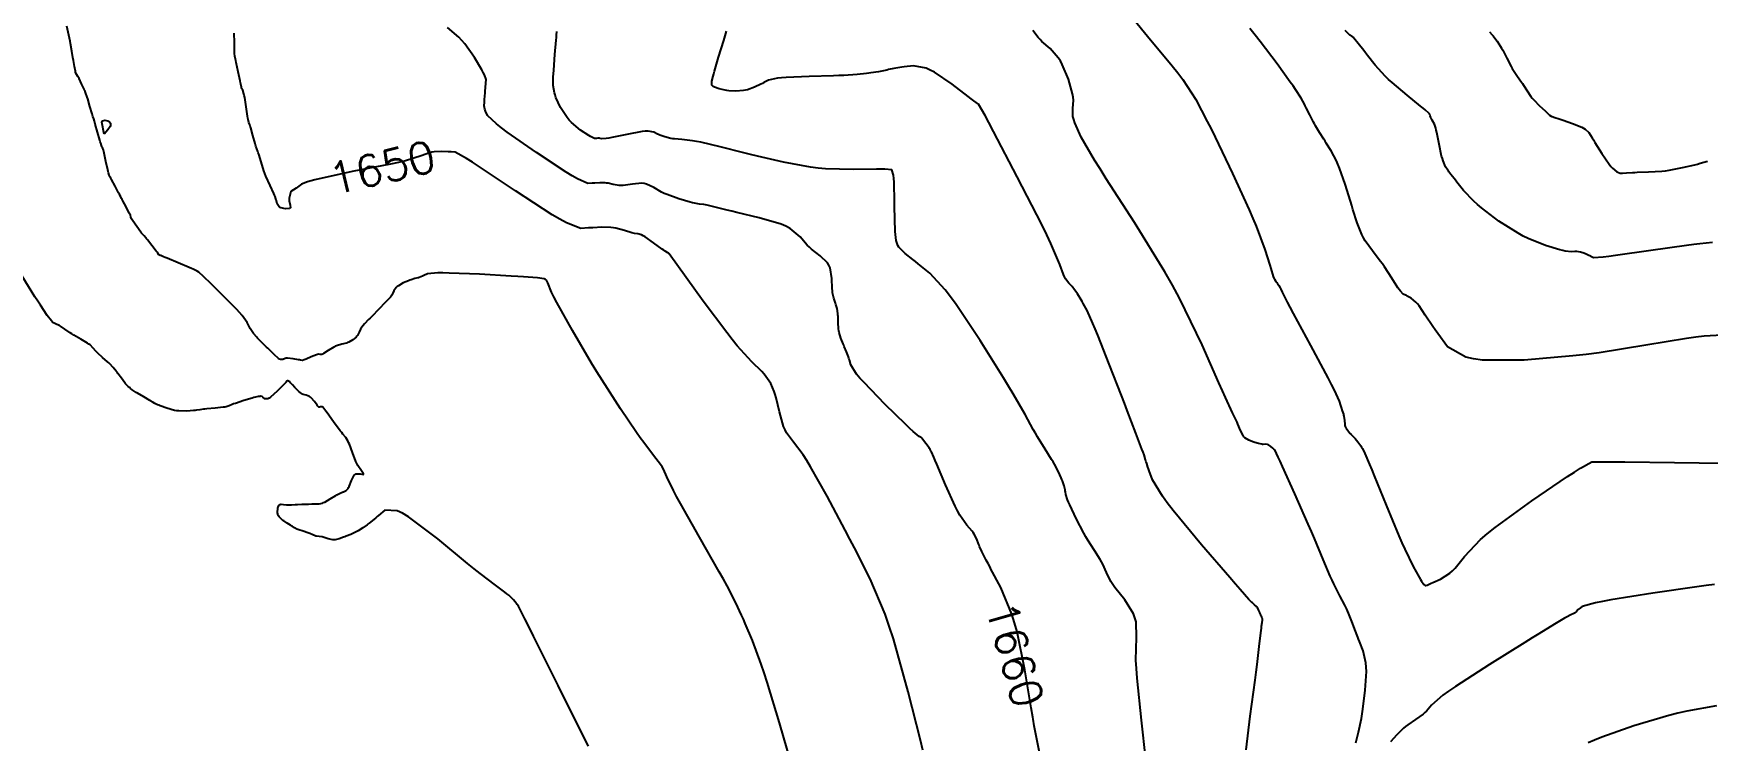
# Model space of a CAD drawing. Header units: metres. Extents: x 837477 to 838477, y 1189014 to 1191014.
# Drawn here: x 837611.7 to 837814.6, y 1189145 to 1189230.7 of the extents above; entities that cross this region are included whole.
import ezdxf

# ---------------------------------------------------------------- set-up
doc = ezdxf.new("R2010")
doc.units = ezdxf.units.M
doc.header["$LTSCALE"] = 0.3
doc.layers.add('COTAS 10', color=1, linetype='Continuous')
doc.styles.get("Standard").update_dxf_attribs({"font": 'simplex.shx'})

msp = doc.modelspace()

# ---------------------------------------------------------------- linework, layer by layer
at = {"layer": 'COTAS 10'}
for points, elevation in [([(837743.824, 1189233.853), (837746.687, 1189230.323), (837749.69, 1189226.744), (837750.362, 1189225.883), (837750.965, 1189225.078), (837752.567, 1189222.641), (837753.95, 1189220.013), (837754.415, 1189219.088), (837754.915, 1189218.077), (837757.019, 1189213.711), (837759.037, 1189209.299), (837759.485, 1189208.258), (837759.883, 1189207.296), (837760.92, 1189204.478), (837761.514, 1189202.578), (837761.633, 1189202.195), (837761.936, 1189201.232), (837762.028, 1189201.004), (837762.059, 1189200.945), (837762.092, 1189200.887), (837762.231, 1189200.689), (837762.386, 1189200.488), (837762.429, 1189200.428), (837762.473, 1189200.365), (837762.629, 1189200.122), (837762.782, 1189199.845), (837762.823, 1189199.762), (837762.864, 1189199.676), (837763.007, 1189199.341), (837763.622, 1189198.129), (837763.961, 1189197.49), (837764.372, 1189196.72), (837766.465, 1189192.843), (837768.559, 1189188.93), (837768.971, 1189188.137), (837769.31, 1189187.47), (837769.931, 1189186.112), (837770.077, 1189185.61), (837770.118, 1189185.482), (837770.159, 1189185.36), (837770.309, 1189184.962), (837770.44, 1189184.56), (837770.469, 1189184.436), (837770.496, 1189184.306), (837770.568, 1189183.789), (837770.613, 1189183.338), (837770.623, 1189183.249), (837770.632, 1189183.177), (837770.655, 1189183.046), (837770.717, 1189182.956), (837770.751, 1189182.908), (837770.792, 1189182.851), (837771, 1189182.562), (837771.235, 1189182.255), (837771.292, 1189182.185), (837771.347, 1189182.123), (837771.517, 1189181.954), (837771.712, 1189181.765), (837771.782, 1189181.689), (837771.859, 1189181.603), (837772.194, 1189181.209), (837772.557, 1189180.711), (837772.651, 1189180.56), (837772.743, 1189180.403), (837773.054, 1189179.788), (837773.627, 1189178.432), (837773.885, 1189177.808), (837774.185, 1189177.076), (837775.626, 1189173.535), (837777.177, 1189169.812), (837777.547, 1189168.965), (837777.891, 1189168.199), (837778.919, 1189166.098), (837779.639, 1189164.799), (837779.789, 1189164.539), (837779.919, 1189164.322), (837780.209, 1189163.896), (837780.36, 1189163.798), (837780.401, 1189163.787), (837780.442, 1189163.783), (837780.59, 1189163.829), (837780.929, 1189164), (837781.091, 1189164.075), (837781.283, 1189164.162), (837782.221, 1189164.577), (837783.354, 1189165.298), (837783.667, 1189165.578), (837783.981, 1189165.893), (837785.114, 1189167.32), (837787.056, 1189169.359), (837787.88, 1189170.06), (837788.827, 1189170.819), (837793.281, 1189174.053), (837797.601, 1189176.976), (837798.464, 1189177.54), (837799.183, 1189177.997), (837800.575, 1189178.761), (837802.383, 1189178.792), (837803.363, 1189178.786), (837804.551, 1189178.775), (837810.575, 1189178.686), (837816.561, 1189178.622)], 1700), ([(837703.486, 1189142.271), (837702.077, 1189147.143), (837700.586, 1189152.08), (837700.222, 1189153.214), (837699.878, 1189154.248), (837698.81, 1189157.143), (837697.936, 1189159.205), (837697.715, 1189159.714), (837697.502, 1189160.196), (837696.809, 1189161.714), (837695.747, 1189163.747), (837695.302, 1189164.555), (837694.791, 1189165.468), (837692.401, 1189169.649), (837690.08, 1189173.734), (837689.612, 1189174.588), (837689.22, 1189175.32), (837688.437, 1189176.961), (837688.016, 1189177.874), (837687.852, 1189178.149), (837687.668, 1189178.432), (837686.834, 1189179.533), (837685.627, 1189181.109), (837685.208, 1189181.692), (837684.752, 1189182.34), (837682.799, 1189185.209), (837680.575, 1189188.658), (837679.948, 1189189.67), (837679.316, 1189190.709), (837676.992, 1189194.667), (837675.102, 1189198.061), (837674.743, 1189198.743), (837674.455, 1189199.314), (837674.009, 1189200.446), (837673.828, 1189200.787), (837673.708, 1189200.86), (837673.557, 1189200.923), (837672.759, 1189201.071), (837671.076, 1189201.188), (837670.367, 1189201.231), (837669.554, 1189201.278), (837665.742, 1189201.49), (837662.034, 1189201.643), (837661.286, 1189201.654), (837660.658, 1189201.651), (837659.4, 1189201.526), (837658.992, 1189201.341), (837658.9, 1189201.3), (837658.818, 1189201.263), (837658.599, 1189201.169), (837658.394, 1189201.097), (837658.322, 1189201.075), (837658.241, 1189201.051), (837657.893, 1189200.96), (837657.437, 1189200.82), (837657.289, 1189200.766), (837657.132, 1189200.705), (837656.487, 1189200.434), (837655.884, 1189200.099), (837655.753, 1189199.998), (837655.638, 1189199.895), (837655.355, 1189199.494), (837655.179, 1189199.12), (837655.132, 1189199.034), (837655.086, 1189198.955), (837654.927, 1189198.733), (837654.614, 1189198.401), (837654.472, 1189198.253), (837654.305, 1189198.08), (837653.502, 1189197.254), (837652.654, 1189196.381), (837652.459, 1189196.18), (837652.282, 1189195.996), (837651.784, 1189195.476), (837651.449, 1189195.073), (837651.373, 1189194.963), (837651.305, 1189194.853), (837651.12, 1189194.461), (837650.922, 1189194.085), (837650.845, 1189193.986), (837650.759, 1189193.888), (837650.367, 1189193.55), (837649.884, 1189193.269), (837649.74, 1189193.207), (837649.592, 1189193.152), (837649.019, 1189193.011), (837648.403, 1189192.838), (837648.228, 1189192.763), (837648.05, 1189192.675), (837647.388, 1189192.262), (837646.826, 1189191.89), (837646.712, 1189191.829), (837646.615, 1189191.786), (837646.413, 1189191.785), (837646.196, 1189191.81), (837646.089, 1189191.784), (837645.962, 1189191.744), (837645.335, 1189191.482), (837644.709, 1189191.201), (837644.582, 1189191.15), (837644.475, 1189191.109), (837644.258, 1189191.057), (837644.033, 1189191.099), (837643.921, 1189191.118), (837643.787, 1189191.14), (837643.127, 1189191.247), (837642.448, 1189191.312), (837642.302, 1189191.309), (837642.176, 1189191.296), (837641.874, 1189191.171), (837641.603, 1189191.148), (837641.497, 1189191.199), (837641.377, 1189191.275), (837640.829, 1189191.76), (837640.222, 1189192.37), (837640.064, 1189192.526), (837639.911, 1189192.676), (837639.395, 1189193.17), (837638.939, 1189193.624), (837638.823, 1189193.748), (837638.711, 1189193.872), (837638.345, 1189194.314), (837638.02, 1189194.783), (837637.934, 1189194.923), (837637.85, 1189195.068), (837637.561, 1189195.631), (837636.936, 1189196.504), (837636.64, 1189196.845), (837636.291, 1189197.228), (837634.585, 1189198.97), (837632.892, 1189200.625), (837632.55, 1189200.953), (837632.263, 1189201.225), (837631.686, 1189201.737), (837631.504, 1189201.858), (837631.465, 1189201.882), (837631.432, 1189201.903), (837631.355, 1189201.946), (837631, 1189202.097), (837630.791, 1189202.186), (837630.534, 1189202.295), (837629.206, 1189202.858), (837627.881, 1189203.42), (837627.626, 1189203.527), (837627.42, 1189203.615), (837627.08, 1189203.757), (837627.048, 1189203.767), (837627.037, 1189203.771), (837627.024, 1189203.775), (837626.967, 1189203.793), (837626.911, 1189203.815), (837626.899, 1189203.822), (837626.888, 1189203.828), (837626.86, 1189203.854), (837626.719, 1189204.04), (837626.637, 1189204.148), (837626.537, 1189204.281), (837626.02, 1189204.965), (837625.484, 1189205.657), (837625.372, 1189205.795), (837625.276, 1189205.909), (837625.059, 1189206.127), (837624.853, 1189206.343), (837624.763, 1189206.456), (837624.66, 1189206.592), (837624.169, 1189207.275), (837623.707, 1189207.956), (837623.622, 1189208.09), (837623.556, 1189208.202), (837623.47, 1189208.409), (837623.401, 1189208.632), (837623.345, 1189208.753), (837623.273, 1189208.9), (837622.882, 1189209.646), (837622.482, 1189210.387), (837622.405, 1189210.531), (837622.343, 1189210.65), (837622.241, 1189210.857), (837622.131, 1189211.079), (837622.063, 1189211.206), (837621.979, 1189211.362), (837621.544, 1189212.163), (837621.105, 1189212.969), (837621.019, 1189213.127), (837620.948, 1189213.257), (837620.821, 1189213.493), (837620.746, 1189213.778), (837620.709, 1189213.939), (837620.664, 1189214.136), (837620.442, 1189215.142), (837620.214, 1189216.153), (837620.167, 1189216.353), (837620.125, 1189216.519), (837620.031, 1189216.828), (837619.981, 1189216.916), (837619.967, 1189216.941), (837619.953, 1189216.967), (837619.904, 1189217.066), (837619.801, 1189217.382), (837619.753, 1189217.545), (837619.697, 1189217.74), (837619.15, 1189219.689), (837619.095, 1189219.88), (837619.049, 1189220.037), (837618.954, 1189220.322), (837618.861, 1189220.593), (837618.816, 1189220.74), (837618.763, 1189220.918), (837618.501, 1189221.824), (837618.235, 1189222.741), (837618.18, 1189222.926), (837618.131, 1189223.081), (837618.021, 1189223.395), (837617.903, 1189223.644), (837617.849, 1189223.76), (837617.786, 1189223.895), (837617.484, 1189224.551), (837617.175, 1189225.199), (837617.107, 1189225.329), (837617.048, 1189225.438), (837616.899, 1189225.654), (837616.798, 1189225.853), (837616.768, 1189225.952), (837616.737, 1189226.069), (837616.619, 1189226.65), (837616.498, 1189227.362), (837616.432, 1189227.764), (837616.314, 1189228.502), (837616.151, 1189229.425), (837616.089, 1189229.742), (837616.021, 1189230.087), (837615.715, 1189231.555)], 1640), ([(837733.596, 1189143.571), (837732.975, 1189146.806), (837732.836, 1189147.585), (837732.787, 1189147.856), (837732.593, 1189148.974), (837731.836, 1189153.571), (837730.9, 1189158.167), (837730.592, 1189159.285), (837730.264, 1189160.335), (837728.906, 1189163.567), (837727.682, 1189165.872), (837727.648, 1189165.935), (837727.382, 1189166.44), (837727.153, 1189166.88), (837726.623, 1189167.925), (837726.349, 1189168.532), (837726.28, 1189168.695), (837726.215, 1189168.856), (837726.004, 1189169.423), (837725.702, 1189170.019), (837725.579, 1189170.198), (837725.44, 1189170.385), (837724.792, 1189171.111), (837723.934, 1189172.328), (837723.662, 1189172.824), (837723.374, 1189173.388), (837722.209, 1189175.999), (837721.179, 1189178.471), (837720.977, 1189178.948), (837720.81, 1189179.335), (837720.509, 1189179.984), (837720.457, 1189180.042), (837720.448, 1189180.057), (837720.441, 1189180.072), (837720.436, 1189180.121), (837720.35, 1189180.284), (837720.292, 1189180.371), (837720.22, 1189180.476), (837719.835, 1189181.005), (837719.42, 1189181.526), (837719.329, 1189181.626), (837719.247, 1189181.707), (837719.038, 1189181.838), (837718.312, 1189182.444), (837717.905, 1189182.825), (837717.409, 1189183.297), (837714.873, 1189185.772), (837712.339, 1189188.368), (837711.844, 1189188.918), (837711.438, 1189189.395), (837710.721, 1189190.504), (837710.561, 1189191.132), (837710.508, 1189191.305), (837710.451, 1189191.477), (837710.21, 1189192.097), (837709.944, 1189192.725), (837709.87, 1189192.904), (837709.796, 1189193.084), (837709.529, 1189193.751), (837709.317, 1189194.454), (837709.278, 1189194.657), (837709.247, 1189194.864), (837709.206, 1189195.64), (837709.194, 1189196.387), (837709.181, 1189196.574), (837709.164, 1189196.754), (837709.07, 1189197.335), (837708.936, 1189197.848), (837708.895, 1189197.985), (837708.852, 1189198.12), (837708.679, 1189198.589), (837708.53, 1189199.234), (837708.501, 1189199.479), (837708.478, 1189199.753), (837708.438, 1189200.985), (837708.219, 1189202.269), (837708.083, 1189202.576), (837707.913, 1189202.862), (837707.027, 1189203.719), (837705.986, 1189204.511), (837705.72, 1189204.756), (837705.462, 1189205.012), (837704.612, 1189206.03), (837703.369, 1189207.048), (837702.865, 1189207.305), (837702.291, 1189207.55), (837699.639, 1189208.344), (837696.928, 1189208.979), (837696.316, 1189209.124), (837695.764, 1189209.256), (837694.274, 1189209.622), (837693.318, 1189209.848), (837693.104, 1189209.891), (837692.911, 1189209.927), (837692.397, 1189209.988), (837691.787, 1189210.09), (837691.534, 1189210.152), (837691.244, 1189210.228), (837689.894, 1189210.624), (837688.461, 1189211.133), (837688.119, 1189211.28), (837687.801, 1189211.431), (837686.851, 1189211.999), (837685.97, 1189212.419), (837685.695, 1189212.476), (837685.407, 1189212.508), (837684.255, 1189212.409), (837683.142, 1189212.237), (837682.878, 1189212.223), (837682.634, 1189212.223), (837681.912, 1189212.343), (837681.305, 1189212.509), (837681.133, 1189212.538), (837680.959, 1189212.559), (837680.316, 1189212.574), (837679.692, 1189212.541), (837679.53, 1189212.533), (837679.372, 1189212.524), (837678.842, 1189212.494), (837677.587, 1189213.049), (837676.973, 1189213.409), (837676.243, 1189213.859), (837672.643, 1189216.229), (837669.082, 1189218.716), (837668.376, 1189219.239), (837667.792, 1189219.692), (837666.698, 1189220.729), (837666.455, 1189221.252), (837666.408, 1189221.38), (837666.37, 1189221.5), (837666.306, 1189221.874), (837666.316, 1189222.319), (837666.325, 1189222.484), (837666.337, 1189222.668), (837666.4, 1189223.485), (837666.468, 1189224.297), (837666.483, 1189224.478), (837666.496, 1189224.64), (837666.527, 1189225.066), (837666.322, 1189225.662), (837666.186, 1189225.931), (837666.016, 1189226.245), (837665.116, 1189227.753), (837663.929, 1189229.406), (837663.579, 1189229.812), (837663.219, 1189230.194), (837661.84, 1189231.385)], 1660), ([(837719.471, 1189143.868), (837719.176, 1189145.049), (837717.695, 1189150.912), (837715.889, 1189157.343), (837715.389, 1189158.882), (837714.889, 1189160.315), (837713.081, 1189164.614), (837711.18, 1189168.346), (837710.622, 1189169.421), (837710.049, 1189170.514), (837707.862, 1189174.614), (837705.85, 1189178.184), (837705.386, 1189178.943), (837704.964, 1189179.603), (837703.778, 1189181.159), (837702.957, 1189182.271), (837702.765, 1189182.651), (837702.588, 1189183.062), (837702.076, 1189184.809), (837701.667, 1189186.524), (837701.555, 1189186.916), (837701.444, 1189187.272), (837701.046, 1189188.258), (837700.451, 1189189.121), (837700.216, 1189189.399), (837699.949, 1189189.694), (837698.732, 1189190.904), (837696.965, 1189192.834), (837696.353, 1189193.583), (837695.687, 1189194.425), (837692.838, 1189198.244), (837688.704, 1189203.968), (837688.654, 1189204.018), (837688.637, 1189204.03), (837688.618, 1189204.041), (837688.537, 1189204.074), (837688.222, 1189204.277), (837688.054, 1189204.394), (837687.852, 1189204.539), (837686.835, 1189205.283), (837685.787, 1189206.011), (837685.565, 1189206.146), (837685.374, 1189206.251), (837684.93, 1189206.388), (837684.528, 1189206.417), (837684.363, 1189206.454), (837684.175, 1189206.504), (837683.299, 1189206.791), (837682.252, 1189207.077), (837681.955, 1189207.127), (837681.654, 1189207.163), (837680.546, 1189207.189), (837679.469, 1189207.133), (837679.189, 1189207.118), (837678.917, 1189207.103), (837678.002, 1189207.051), (837676.265, 1189207.719), (837675.474, 1189208.158), (837674.55, 1189208.706), (837670.094, 1189211.604), (837665.728, 1189214.518), (837664.86, 1189215.077), (837664.14, 1189215.528), (837662.77, 1189216.264), (837662.272, 1189216.302), (837662.1, 1189216.313), (837661.967, 1189216.321), (837661.915, 1189216.324), (837661.126, 1189216.369), (837660.213, 1189216.314), (837659.949, 1189216.263), (837659.68, 1189216.196), (837658.668, 1189215.822), (837656.747, 1189215.241), (837655.905, 1189215.043), (837654.927, 1189214.829), (837650.276, 1189213.921), (837645.774, 1189212.935), (837644.891, 1189212.671), (837644.165, 1189212.411), (837643.48, 1189211.938), (837642.856, 1189211.508), (837642.669, 1189210.724), (837642.652, 1189210.54), (837642.649, 1189210.37), (837642.76, 1189209.872), (837642.799, 1189209.554), (837642.751, 1189209.496), (837642.677, 1189209.452), (837642.194, 1189209.403), (837641.649, 1189209.518), (837641.534, 1189209.578), (837641.436, 1189209.65), (837641.215, 1189210.009), (837641.118, 1189210.373), (837641.099, 1189210.447), (837641.082, 1189210.51), (837641.05, 1189210.643), (837640.934, 1189210.921), (837640.865, 1189211.076), (837640.78, 1189211.264), (837640.339, 1189212.223), (837639.838, 1189213.384), (837639.715, 1189213.699), (837639.599, 1189214.012), (837639.237, 1189215.119), (837638.967, 1189216.021), (837638.909, 1189216.204), (837638.858, 1189216.358), (837638.736, 1189216.672), (837638.616, 1189216.997), (837638.567, 1189217.157), (837638.511, 1189217.348), (837638.249, 1189218.291), (837637.989, 1189219.228), (837637.933, 1189219.415), (837637.885, 1189219.571), (837637.771, 1189219.872), (837637.679, 1189220.22), (837637.646, 1189220.405), (837637.608, 1189220.629), (837637.441, 1189221.761), (837637.261, 1189222.913), (837637.215, 1189223.149), (837637.172, 1189223.349), (837637.029, 1189223.776), (837636.922, 1189223.951), (837636.901, 1189223.993), (837636.884, 1189224.032), (837636.854, 1189224.148), (837636.794, 1189224.495), (837636.758, 1189224.679), (837636.713, 1189224.901), (837636.483, 1189226.022), (837636.245, 1189227.142), (837636.196, 1189227.364), (837636.154, 1189227.548), (837636.062, 1189227.894), (837636.026, 1189228.209), (837636.02, 1189228.373), (837636.015, 1189228.571), (837636.008, 1189229.563), (837635.994, 1189230.672)], 1650), ([(837746.501, 1189142.704), (837745.968, 1189147.483), (837745.431, 1189152.582), (837745.351, 1189153.725), (837745.301, 1189154.751), (837745.371, 1189157.483), (837745.312, 1189159.383), (837745.182, 1189159.884), (837745.002, 1189160.374), (837743.941, 1189162.052), (837742.758, 1189163.539), (837742.501, 1189163.908), (837742.274, 1189164.259), (837741.713, 1189165.372), (837741.27, 1189166.382), (837741.119, 1189166.668), (837740.956, 1189166.956), (837740.263, 1189168.018), (837739.455, 1189169.271), (837739.219, 1189169.679), (837738.977, 1189170.114), (837738.062, 1189171.906), (837737.292, 1189173.547), (837737.143, 1189173.887), (837737.02, 1189174.177), (837736.808, 1189174.808), (837736.753, 1189175.159), (837736.73, 1189175.271), (837736.704, 1189175.391), (837736.58, 1189175.877), (837736.388, 1189176.459), (837736.319, 1189176.638), (837736.242, 1189176.825), (837735.909, 1189177.566), (837735.43, 1189178.47), (837735.262, 1189178.761), (837735.078, 1189179.068), (837734.286, 1189180.323), (837733.371, 1189181.793), (837733.109, 1189182.237), (837732.844, 1189182.697), (837731.86, 1189184.488), (837730.412, 1189187.016), (837729.856, 1189187.94), (837729.232, 1189188.96), (837726.418, 1189193.454), (837723.498, 1189197.826), (837722.809, 1189198.77), (837722.17, 1189199.597), (837720.294, 1189201.624), (837718.904, 1189202.764), (837718.572, 1189203.033), (837718.263, 1189203.281), (837717.341, 1189204.011), (837716.698, 1189204.615), (837716.566, 1189204.785), (837716.454, 1189204.955), (837716.213, 1189205.58), (837716.119, 1189206.674), (837716.099, 1189207.141), (837716.081, 1189207.678), (837716.038, 1189210.212), (837715.97, 1189212.638), (837715.937, 1189213.108), (837715.897, 1189213.491), (837715.699, 1189214.145), (837714.841, 1189214.2), (837714.385, 1189214.205), (837713.834, 1189214.206), (837711.055, 1189214.171), (837707.684, 1189214.269), (837706.761, 1189214.353), (837705.842, 1189214.462), (837702.557, 1189215.058), (837699.404, 1189215.803), (837698.568, 1189216.005), (837697.748, 1189216.204), (837694.917, 1189216.91), (837692.543, 1189217.47), (837692.011, 1189217.579), (837691.533, 1189217.667), (837690.256, 1189217.818), (837689.378, 1189217.876), (837689.151, 1189217.905), (837688.93, 1189217.94), (837688.193, 1189218.116), (837687.569, 1189218.338), (837687.42, 1189218.402), (837687.281, 1189218.468), (837686.868, 1189218.715), (837686.153, 1189218.827), (837685.825, 1189218.807), (837685.44, 1189218.766), (837683.58, 1189218.431), (837681.756, 1189218.058), (837681.394, 1189217.992), (837681.094, 1189217.942), (837680.526, 1189217.896), (837680.359, 1189217.941), (837680.311, 1189217.949), (837680.264, 1189217.955), (837680.087, 1189217.959), (837679.915, 1189217.95), (837679.871, 1189217.948), (837679.828, 1189217.945), (837679.682, 1189217.937), (837679.337, 1189218.09), (837679.168, 1189218.189), (837678.967, 1189218.312), (837677.978, 1189218.963), (837676.879, 1189219.876), (837676.609, 1189220.164), (837676.354, 1189220.468), (837675.558, 1189221.693), (837674.994, 1189222.908), (837674.885, 1189223.204), (837674.796, 1189223.484), (837674.647, 1189224.352), (837674.671, 1189225.386), (837674.692, 1189225.77), (837674.719, 1189226.197), (837674.866, 1189228.095), (837675.016, 1189229.848), (837675.045, 1189230.184), (837675.068, 1189230.456), (837675.106, 1189230.898)], 1670), ([(837758.642, 1189143.886), (837759.157, 1189147.978), (837759.732, 1189152.321), (837759.861, 1189153.317), (837759.977, 1189154.223), (837760.286, 1189156.751), (837760.47, 1189158.327), (837760.507, 1189158.634), (837760.537, 1189158.885), (837760.596, 1189159.322), (837760.613, 1189159.403), (837760.617, 1189159.429), (837760.621, 1189159.457), (837760.636, 1189159.569), (837760.642, 1189159.679), (837760.641, 1189159.705), (837760.639, 1189159.729), (837760.623, 1189159.799), (837760.602, 1189159.854), (837760.596, 1189159.868), (837760.591, 1189159.881), (837760.574, 1189159.926), (837760.56, 1189159.964), (837760.556, 1189159.973), (837760.553, 1189159.982), (837760.542, 1189160.011), (837760.527, 1189160.044), (837760.521, 1189160.056), (837760.515, 1189160.069), (837760.486, 1189160.123), (837760.451, 1189160.193), (837760.44, 1189160.216), (837760.429, 1189160.24), (837760.389, 1189160.337), (837760.329, 1189160.478), (837760.306, 1189160.53), (837760.281, 1189160.588), (837760.167, 1189160.842), (837760.014, 1189161.113), (837759.964, 1189161.182), (837759.91, 1189161.247), (837759.688, 1189161.458), (837759.433, 1189161.675), (837759.359, 1189161.743), (837759.282, 1189161.815), (837758.993, 1189162.106), (837757.931, 1189163.312), (837757.368, 1189163.96), (837756.688, 1189164.746), (837753.26, 1189168.72), (837749.798, 1189172.889), (837749.096, 1189173.797), (837748.506, 1189174.598), (837747.303, 1189176.604), (837746.905, 1189177.701), (837746.823, 1189177.929), (837746.753, 1189178.125), (837746.601, 1189178.562), (837746.537, 1189178.77), (837746.522, 1189178.822), (837746.509, 1189178.871), (837746.475, 1189179.03), (837746.278, 1189179.611), (837746.163, 1189179.927), (837746.022, 1189180.31), (837745.293, 1189182.254), (837744.252, 1189184.983), (837743.913, 1189185.861), (837743.553, 1189186.793), (837742.072, 1189190.602), (837740.671, 1189194.125), (837740.362, 1189194.877), (837740.086, 1189195.531), (837739.375, 1189197.086), (837738.896, 1189197.96), (837738.768, 1189198.186), (837738.641, 1189198.404), (837738.198, 1189199.131), (837737.774, 1189199.741), (837737.66, 1189199.885), (837737.548, 1189200.018), (837737.151, 1189200.408), (837736.748, 1189200.952), (837736.632, 1189201.182), (837736.512, 1189201.446), (837736.062, 1189202.686), (837734.99, 1189205.202), (837734.478, 1189206.271), (837733.874, 1189207.501), (837730.917, 1189213.289), (837728.026, 1189218.801), (837727.463, 1189219.858), (837727.004, 1189220.711), (837726.203, 1189222.097), (837725.637, 1189222.502), (837725.326, 1189222.736), (837724.947, 1189223.024), (837723.02, 1189224.508), (837720.864, 1189225.96), (837720.341, 1189226.228), (837719.85, 1189226.439), (837718.344, 1189226.715), (837717.185, 1189226.607), (837716.913, 1189226.575), (837716.662, 1189226.542), (837715.93, 1189226.413), (837715.287, 1189226.272), (837715.091, 1189226.23), (837714.888, 1189226.188), (837714.092, 1189226.028), (837713.18, 1189225.874), (837712.903, 1189225.835), (837712.616, 1189225.798), (837711.492, 1189225.68), (837709.878, 1189225.579), (837709.282, 1189225.553), (837708.621, 1189225.528), (837705.695, 1189225.445), (837702.903, 1189225.329), (837702.327, 1189225.283), (837701.836, 1189225.231), (837700.774, 1189224.995), (837700.203, 1189224.699), (837700.022, 1189224.609), (837699.83, 1189224.515), (837699.057, 1189224.149), (837698.203, 1189223.839), (837697.961, 1189223.781), (837697.717, 1189223.734), (837696.816, 1189223.666), (837695.946, 1189223.714), (837695.721, 1189223.741), (837695.504, 1189223.774), (837694.778, 1189223.941), (837694.228, 1189224.136), (837694.121, 1189224.186), (837694.034, 1189224.234), (837693.883, 1189224.394), (837693.871, 1189224.56), (837693.871, 1189224.612), (837693.872, 1189224.667), (837693.889, 1189224.889), (837694.03, 1189225.477), (837694.11, 1189225.764), (837694.207, 1189226.104), (837694.706, 1189227.778), (837695.326, 1189229.799), (837695.5, 1189230.357), (837695.674, 1189230.914)], 1680), ([(837771.963, 1189144.739), (837772.275, 1189146.027), (837772.628, 1189147.696), (837772.719, 1189148.232), (837772.807, 1189148.8), (837773.103, 1189151.116), (837773.232, 1189153.38), (837773.216, 1189153.915), (837773.176, 1189154.41), (837772.847, 1189155.866), (837772.401, 1189156.992), (837772.289, 1189157.279), (837772.181, 1189157.556), (837771.834, 1189158.466), (837771.54, 1189159.248), (837771.465, 1189159.444), (837771.394, 1189159.631), (837771.162, 1189160.231), (837770.857, 1189160.915), (837770.739, 1189161.154), (837770.607, 1189161.416), (837770.012, 1189162.54), (837769.286, 1189163.985), (837769.071, 1189164.448), (837768.851, 1189164.938), (837768.007, 1189166.936), (837766.939, 1189169.482), (837766.578, 1189170.318), (837766.188, 1189171.211), (837764.541, 1189174.911), (837763.054, 1189178.2), (837762.765, 1189178.834), (837762.528, 1189179.349), (837762.116, 1189180.21), (837762.005, 1189180.322), (837761.958, 1189180.365), (837761.904, 1189180.412), (837761.652, 1189180.625), (837761.37, 1189180.815), (837761.297, 1189180.848), (837761.227, 1189180.873), (837760.992, 1189180.893), (837760.731, 1189180.884), (837760.644, 1189180.891), (837760.551, 1189180.902), (837760.163, 1189180.976), (837759.718, 1189181.098), (837759.589, 1189181.14), (837759.458, 1189181.186), (837758.966, 1189181.379), (837758.505, 1189181.694), (837758.394, 1189181.817), (837758.29, 1189181.955), (837757.976, 1189182.579), (837757.668, 1189183.346), (837757.567, 1189183.573), (837757.461, 1189183.807), (837757.022, 1189184.707), (837756.162, 1189186.545), (837755.789, 1189187.371), (837755.358, 1189188.334), (837753.316, 1189192.955), (837750.584, 1189198.585), (837749.719, 1189200.183), (837748.805, 1189201.799), (837745.112, 1189207.778), (837741.689, 1189213.064), (837740.946, 1189214.243), (837740.292, 1189215.299), (837738.672, 1189218.084), (837737.884, 1189219.823), (837737.754, 1189220.22), (837737.663, 1189220.579), (837737.656, 1189221.569), (837737.723, 1189222.566), (837737.678, 1189222.931), (837737.607, 1189223.333), (837737.121, 1189225.104), (837736.375, 1189226.903), (837736.139, 1189227.323), (837735.89, 1189227.709), (837734.886, 1189228.822), (837733.906, 1189229.699), (837733.672, 1189229.937), (837733.456, 1189230.172), (837732.81, 1189231.006)], 1690), ([(837817.109, 1189194.163), (837814.198, 1189193.995), (837813.163, 1189193.874), (837812.029, 1189193.72), (837807.109, 1189192.897), (837801.461, 1189191.987), (837799.869, 1189191.779), (837798.264, 1189191.591), (837792.367, 1189191.07), (837787.306, 1189191.081), (837786.228, 1189191.228), (837785.292, 1189191.437), (837783.08, 1189192.714), (837781.878, 1189194.324), (837781.578, 1189194.745), (837781.292, 1189195.154), (837780.379, 1189196.539), (837779.617, 1189197.651), (837779.426, 1189197.889), (837779.244, 1189198.096), (837778.663, 1189198.589), (837778.197, 1189198.844), (837778.088, 1189198.901), (837777.988, 1189198.952), (837777.702, 1189199.086), (837777.349, 1189199.438), (837777.208, 1189199.627), (837777.047, 1189199.856), (837776.311, 1189201.011), (837775.43, 1189202.378), (837775.178, 1189202.74), (837774.923, 1189203.095), (837773.975, 1189204.318), (837773.101, 1189205.554), (837772.894, 1189205.918), (837772.701, 1189206.291), (837772.127, 1189207.715), (837771.61, 1189209.337), (837771.452, 1189209.835), (837771.288, 1189210.354), (837770.645, 1189212.406), (837769.972, 1189214.355), (837769.79, 1189214.811), (837769.609, 1189215.229), (837768.971, 1189216.433), (837768.372, 1189217.361), (837768.217, 1189217.605), (837768.065, 1189217.844), (837767.555, 1189218.659), (837767.081, 1189219.461), (837766.953, 1189219.691), (837766.826, 1189219.925), (837766.378, 1189220.8), (837765.947, 1189221.656), (837765.831, 1189221.878), (837765.717, 1189222.093), (837765.315, 1189222.817), (837764.631, 1189223.872), (837764.338, 1189224.296), (837764, 1189224.777), (837762.407, 1189226.992), (837760.361, 1189229.678), (837759.738, 1189230.457), (837759.09, 1189231.251)], 1710), ([(837815.171, 1189205.338), (837813.656, 1189205.182), (837812.916, 1189205.087), (837812.037, 1189204.969), (837807.705, 1189204.355), (837803.451, 1189203.759), (837802.621, 1189203.653), (837801.942, 1189203.572), (837800.748, 1189203.494), (837800.523, 1189203.597), (837800.455, 1189203.632), (837800.385, 1189203.669), (837800.11, 1189203.822), (837799.79, 1189203.977), (837799.691, 1189204.014), (837799.588, 1189204.05), (837799.179, 1189204.161), (837798.746, 1189204.228), (837798.627, 1189204.236), (837798.509, 1189204.24), (837798.086, 1189204.216), (837797.35, 1189204.299), (837797.034, 1189204.37), (837796.669, 1189204.463), (837794.947, 1189204.97), (837792.84, 1189205.817), (837792.233, 1189206.124), (837791.615, 1189206.461), (837789.298, 1189207.938), (837787.191, 1189209.526), (837786.706, 1189209.932), (837786.263, 1189210.325), (837785.018, 1189211.626), (837784.195, 1189212.658), (837784.017, 1189212.881), (837783.862, 1189213.076), (837783.486, 1189213.557), (837783.243, 1189213.89), (837783.171, 1189213.992), (837783.098, 1189214.099), (837782.819, 1189214.52), (837782.524, 1189215.214), (837782.44, 1189215.492), (837782.355, 1189215.808), (837782.042, 1189217.259), (837781.764, 1189218.66), (837781.702, 1189218.943), (837781.646, 1189219.182), (837781.497, 1189219.667), (837781.388, 1189219.861), (837781.357, 1189219.916), (837781.325, 1189219.971), (837781.209, 1189220.174), (837781.102, 1189220.377), (837781.076, 1189220.432), (837781.052, 1189220.486), (837780.979, 1189220.677), (837780.918, 1189220.844), (837780.901, 1189220.883), (837780.883, 1189220.918), (837780.82, 1189221.021), (837780.374, 1189221.399), (837780.116, 1189221.609), (837779.798, 1189221.864), (837778.164, 1189223.164), (837776.343, 1189224.697), (837775.908, 1189225.099), (837775.502, 1189225.491), (837774.288, 1189226.826), (837773.354, 1189228.003), (837773.126, 1189228.296), (837772.91, 1189228.575), (837772.239, 1189229.46), (837771.729, 1189230.092), (837771.614, 1189230.211), (837771.511, 1189230.306), (837771.238, 1189230.444), (837770.644, 1189231.024)], 1720), ([(837788.15, 1189230.851), (837788.483, 1189230.487), (837788.582, 1189230.37), (837788.683, 1189230.246), (837789.074, 1189229.742), (837789.505, 1189229.086), (837789.632, 1189228.868), (837789.762, 1189228.633), (837790.262, 1189227.652), (837790.779, 1189226.65), (837790.921, 1189226.403), (837791.063, 1189226.168), (837791.569, 1189225.43), (837792.05, 1189224.769), (837792.175, 1189224.583), (837792.298, 1189224.396), (837792.712, 1189223.711), (837793.185, 1189223.01), (837793.344, 1189222.813), (837793.515, 1189222.614), (837794.235, 1189221.887), (837794.906, 1189221.269), (837795.047, 1189221.139), (837795.168, 1189221.027), (837795.443, 1189220.772), (837795.628, 1189220.643), (837795.693, 1189220.611), (837795.764, 1189220.581), (837796.07, 1189220.482), (837796.608, 1189220.319), (837796.826, 1189220.247), (837797.073, 1189220.164), (837798.213, 1189219.77), (837799.332, 1189219.314), (837799.565, 1189219.191), (837799.766, 1189219.071), (837800.215, 1189218.653), (837800.599, 1189218.017), (837800.757, 1189217.759), (837800.939, 1189217.467), (837801.786, 1189216.116), (837802.666, 1189214.812), (837802.87, 1189214.548), (837803.055, 1189214.327), (837803.579, 1189213.879), (837804.009, 1189213.755), (837804.136, 1189213.738), (837804.266, 1189213.729), (837804.764, 1189213.756), (837805.49, 1189213.821), (837805.765, 1189213.835), (837806.072, 1189213.847), (837807.444, 1189213.878), (837809.036, 1189213.97), (837809.482, 1189214.022), (837809.929, 1189214.084), (837811.562, 1189214.402), (837813.029, 1189214.759), (837813.372, 1189214.845), (837813.688, 1189214.927), (837814.603, 1189215.179)], 1730), ([(837620.234, 1189218.439), (837619.939, 1189219.898), (837619.964, 1189219.999), (837620.006, 1189220.076), (837620.312, 1189220.163), (837620.674, 1189220.07), (837620.752, 1189220.033), (837620.821, 1189219.992), (837620.989, 1189219.807), (837621.006, 1189219.551), (837620.979, 1189219.465), (837620.938, 1189219.373), (837620.679, 1189218.986), (837620.234, 1189218.439)], 1640), ([(837678.917, 1189144.328), (837678.309, 1189145.573), (837675.267, 1189151.697), (837672.272, 1189157.673), (837671.694, 1189158.823), (837671.225, 1189159.755), (837670.44, 1189161.298), (837670.302, 1189161.485), (837670.241, 1189161.561), (837670.171, 1189161.648), (837669.836, 1189162.052), (837669.26, 1189162.613), (837669.037, 1189162.799), (837668.788, 1189162.998), (837667.659, 1189163.831), (837665.791, 1189165.251), (837665.075, 1189165.822), (837664.272, 1189166.469), (837660.655, 1189169.447), (837657.127, 1189172.099), (837656.381, 1189172.54), (837655.735, 1189172.855), (837654.233, 1189172.935), (837653.485, 1189172.282), (837653.314, 1189172.134), (837653.159, 1189172), (837652.731, 1189171.637), (837652.358, 1189171.343), (837652.237, 1189171.253), (837652.109, 1189171.159), (837651.584, 1189170.788), (837651.009, 1189170.424), (837650.85, 1189170.335), (837650.69, 1189170.25), (837650.111, 1189169.985), (837649.546, 1189169.76), (837649.395, 1189169.7), (837649.246, 1189169.642), (837648.728, 1189169.441), (837648.218, 1189169.324), (837648.074, 1189169.32), (837647.93, 1189169.326), (837647.398, 1189169.45), (837646.9, 1189169.613), (837646.776, 1189169.645), (837646.658, 1189169.671), (837646.285, 1189169.716), (837645.962, 1189169.752), (837645.876, 1189169.772), (837645.792, 1189169.796), (837645.502, 1189169.919), (837645.157, 1189170.078), (837645.038, 1189170.125), (837644.909, 1189170.173), (837644.36, 1189170.356), (837643.823, 1189170.539), (837643.702, 1189170.587), (837643.592, 1189170.634), (837643.295, 1189170.792), (837643.024, 1189170.971), (837642.931, 1189171.03), (837642.829, 1189171.093), (837642.397, 1189171.357), (837641.985, 1189171.617), (837641.896, 1189171.677), (837641.817, 1189171.733), (837641.626, 1189171.893), (837641.511, 1189172.025), (837641.482, 1189172.062), (837641.453, 1189172.101), (837641.356, 1189172.243), (837641.285, 1189172.386), (837641.272, 1189172.425), (837641.262, 1189172.464), (837641.249, 1189172.602), (837641.255, 1189172.744), (837641.256, 1189172.786), (837641.256, 1189172.829), (837641.257, 1189172.994), (837641.279, 1189173.17), (837641.293, 1189173.221), (837641.311, 1189173.272), (837641.406, 1189173.464), (837641.565, 1189173.607), (837641.624, 1189173.627), (837641.689, 1189173.639), (837641.976, 1189173.614), (837642.324, 1189173.558), (837642.427, 1189173.55), (837642.533, 1189173.546), (837642.939, 1189173.559), (837643.39, 1189173.591), (837643.524, 1189173.599), (837643.661, 1189173.606), (837644.189, 1189173.627), (837644.713, 1189173.645), (837644.848, 1189173.651), (837644.978, 1189173.656), (837645.413, 1189173.675), (837645.796, 1189173.689), (837645.894, 1189173.69), (837645.989, 1189173.691), (837646.303, 1189173.686), (837646.685, 1189173.77), (837646.823, 1189173.828), (837646.975, 1189173.9), (837647.637, 1189174.283), (837648.293, 1189174.688), (837648.44, 1189174.774), (837648.572, 1189174.849), (837648.926, 1189175.026), (837649.178, 1189175.129), (837649.246, 1189175.157), (837649.313, 1189175.185), (837649.551, 1189175.288), (837649.793, 1189175.537), (837649.862, 1189175.658), (837649.933, 1189175.802), (837650.197, 1189176.508), (837650.528, 1189177.151), (837650.64, 1189177.255), (837650.761, 1189177.326), (837651.272, 1189177.315), (837651.643, 1189177.238), (837651.676, 1189177.268), (837651.678, 1189177.32), (837651.431, 1189177.693), (837650.99, 1189178.347), (837650.869, 1189178.577), (837650.749, 1189178.827), (837650.323, 1189179.907), (837649.944, 1189180.922), (837649.854, 1189181.133), (837649.77, 1189181.312), (837649.521, 1189181.704), (837649.166, 1189182.117), (837649.015, 1189182.309), (837648.842, 1189182.535), (837648.028, 1189183.635), (837647.241, 1189184.707), (837647.086, 1189184.917), (837646.957, 1189185.088), (837646.717, 1189185.391), (837646.635, 1189185.43), (837646.607, 1189185.436), (837646.576, 1189185.439), (837646.443, 1189185.43), (837646.321, 1189185.41), (837646.276, 1189185.401), (837646.238, 1189185.39), (837646.152, 1189185.49), (837646.102, 1189185.556), (837646.04, 1189185.638), (837645.719, 1189186.073), (837645.325, 1189186.52), (837645.217, 1189186.61), (837645.109, 1189186.685), (837644.721, 1189186.834), (837644.347, 1189186.937), (837644.248, 1189186.983), (837644.151, 1189187.037), (837643.813, 1189187.295), (837643.5, 1189187.605), (837643.418, 1189187.691), (837643.338, 1189187.778), (837643.063, 1189188.095), (837642.829, 1189188.357), (837642.774, 1189188.409), (837642.724, 1189188.453), (837642.577, 1189188.54), (837642.481, 1189188.564), (837642.462, 1189188.568), (837642.447, 1189188.572), (837642.422, 1189188.578), (837642.235, 1189188.388), (837642.118, 1189188.267), (837641.973, 1189188.118), (837641.214, 1189187.335), (837640.406, 1189186.6), (837640.23, 1189186.482), (837640.076, 1189186.4), (837639.691, 1189186.413), (837639.47, 1189186.611), (837639.419, 1189186.647), (837639.371, 1189186.675), (837639.234, 1189186.707), (837639.117, 1189186.69), (837639.083, 1189186.686), (837639.047, 1189186.683), (837638.91, 1189186.676), (837638.553, 1189186.598), (837638.379, 1189186.551), (837638.172, 1189186.492), (837637.151, 1189186.186), (837636.129, 1189185.857), (837635.921, 1189185.784), (837635.746, 1189185.719), (837635.384, 1189185.549), (837635.029, 1189185.434), (837634.859, 1189185.404), (837634.657, 1189185.374), (837633.668, 1189185.273), (837632.656, 1189185.184), (837632.44, 1189185.162), (837632.253, 1189185.141), (837631.807, 1189185.074), (837631.408, 1189185.014), (837631.248, 1189184.997), (837631.068, 1189184.98), (837630.243, 1189184.918), (837629.283, 1189184.933), (837629.019, 1189184.965), (837628.754, 1189185.009), (837627.803, 1189185.268), (837627.004, 1189185.562), (837626.836, 1189185.628), (837626.69, 1189185.687), (837626.357, 1189185.847), (837626.04, 1189186.04), (837625.904, 1189186.12), (837625.749, 1189186.212), (837625.015, 1189186.641), (837624.275, 1189187.081), (837624.115, 1189187.18), (837623.975, 1189187.269), (837623.631, 1189187.507), (837623.423, 1189187.673), (837623.368, 1189187.717), (837623.314, 1189187.759), (837623.131, 1189187.904), (837622.9, 1189188.139), (837622.816, 1189188.239), (837622.725, 1189188.353), (837622.323, 1189188.89), (837621.892, 1189189.477), (837621.781, 1189189.623), (837621.674, 1189189.763), (837621.318, 1189190.208), (837620.921, 1189190.636), (837620.787, 1189190.764), (837620.643, 1189190.898), (837620.038, 1189191.416), (837619.452, 1189191.922), (837619.32, 1189192.048), (837619.2, 1189192.168), (837618.879, 1189192.55), (837618.507, 1189192.924), (837618.357, 1189193.039), (837618.185, 1189193.159), (837617.394, 1189193.635), (837616.531, 1189194.132), (837616.315, 1189194.266), (837616.108, 1189194.398), (837615.444, 1189194.858), (837614.917, 1189195.22), (837614.797, 1189195.289), (837614.688, 1189195.345), (837614.39, 1189195.435), (837614.089, 1189195.602), (837613.98, 1189195.707), (837613.858, 1189195.836), (837613.325, 1189196.513), (837612.491, 1189197.75), (837612.18, 1189198.232), (837611.835, 1189198.775), (837610.301, 1189201.243)], 1630), ([(837815.44, 1189163.899), (837814.425, 1189163.785), (837813.271, 1189163.642), (837807.95, 1189162.876), (837802.852, 1189162.042), (837801.839, 1189161.855), (837800.999, 1189161.688), (837799.406, 1189161.243), (837799.012, 1189160.957), (837798.928, 1189160.889), (837798.855, 1189160.828), (837798.684, 1189160.647), (837798.522, 1189160.494), (837798.456, 1189160.45), (837798.38, 1189160.404), (837798.028, 1189160.23), (837797.472, 1189159.951), (837797.268, 1189159.838), (837797.042, 1189159.711), (837796.044, 1189159.123), (837794.142, 1189157.958), (837793.346, 1189157.465), (837792.434, 1189156.9), (837788.166, 1189154.244), (837784.025, 1189151.579), (837783.193, 1189151.007), (837782.496, 1189150.507), (837781.115, 1189149.299), (837780.521, 1189148.584), (837780.321, 1189148.395), (837780.105, 1189148.209), (837779.2, 1189147.57), (837778.24, 1189146.909), (837777.991, 1189146.71), (837777.748, 1189146.503), (837776.933, 1189145.699), (837776.142, 1189144.857)], 1690), ([(837815.669, 1189149.218), (837812.071, 1189148.581), (837811.003, 1189148.333), (837809.903, 1189148.054), (837805.669, 1189146.788), (837801.78, 1189145.408), (837800.899, 1189145.058), (837800.102, 1189144.721)], 1680)]:
    msp.add_lwpolyline(points, dxfattribs=dict(at, elevation=elevation))

# ---------------------------------------------------------------- texts
at = {"layer": 'COTAS 10', "char_height": 3.8, "attachment_point": 7}
for s, insert, rotation in [('1650', (837648.009, 1189211.06, 1650), 13.33736), ('1660', (837727.022, 1189161.209, 1660), 285.74611)]:
    msp.add_mtext(s, dxfattribs=dict(at, insert=insert, rotation=rotation))

doc.saveas('drawing.dxf')
